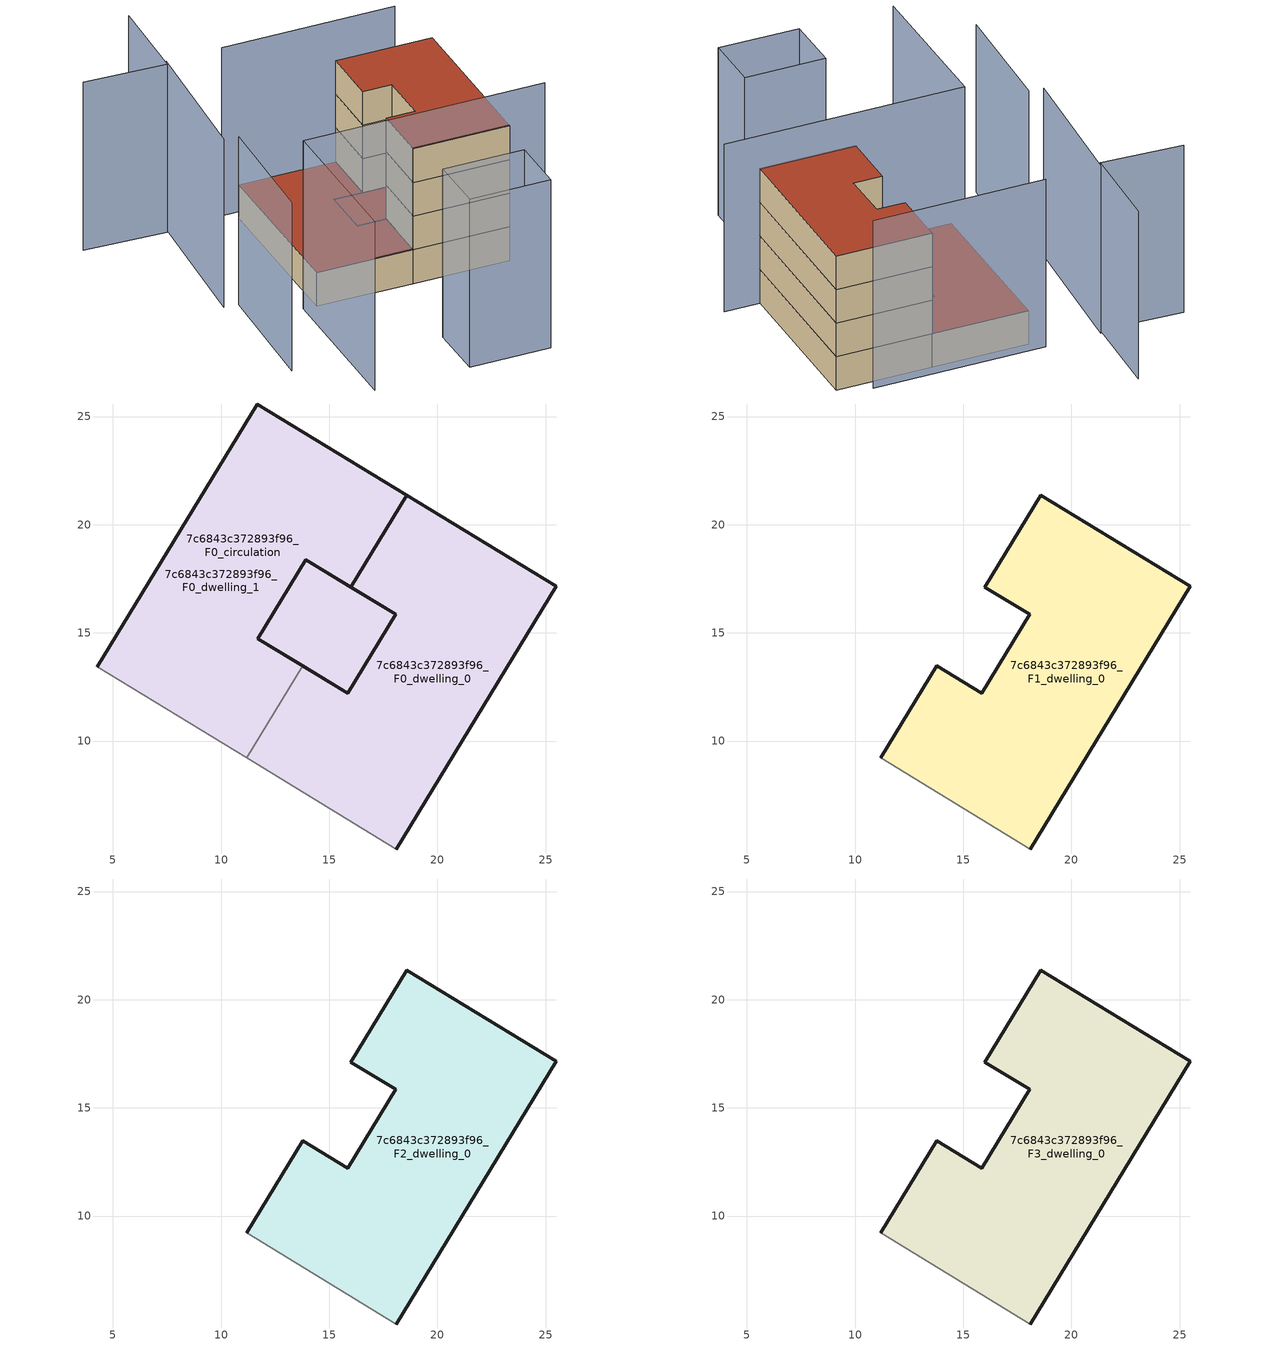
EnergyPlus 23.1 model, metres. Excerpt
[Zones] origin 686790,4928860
7c6843c372893f96_F0_dwelling_0
 floor ground (EU_floor_Construction): 25.5,17.15 18.1,5.01 11.18,9.22 13.77,13.47 15.85,12.21 18.07,15.85 15.99,17.11 18.58,21.36 z0; 15.99,17.11 18.07,15.85 15.85,12.21 13.77,13.47 11.7,14.74 13.92,18.38 z0
 wall outside (EU_wall_Construction): 18.1,5.01 25.5,17.15 18.58,21.36 15.99,17.11 18.07,15.85 15.85,12.21 13.77,13.47 z0:3
 wall adiabatic (EU_wall_Construction): 11.18,9.22 18.1,5.01 z0:3
 wall to 7c6843c372893f96_F0_dwelling_1 (EU_wall_Construction): 13.77,13.47 11.18,9.22 z0:3
 roof outside (EU_floor_Construction): 15.85,12.21 18.07,15.85 15.99,17.11 13.92,18.38 11.7,14.74 13.77,13.47 z3
7c6843c372893f96_F0_dwelling_1
 floor ground (EU_floor_Construction): 18.58,21.36 15.99,17.11 14.85,17.81 13.92,18.38 11.7,14.74 13.77,13.47 11.18,9.22 4.27,13.44 11.67,25.58 z0; 18.07,15.85 15.85,12.21 13.77,13.47 11.7,14.74 13.92,18.38 14.85,17.81 z0
 wall outside (EU_wall_Construction): 13.77,13.47 11.7,14.74 13.92,18.38 15.99,17.11 18.58,21.36 11.67,25.58 4.27,13.44 z0:3
 wall adiabatic (EU_wall_Construction): 4.27,13.44 11.18,9.22 z0:3
 roof outside (EU_roof_Construction): 13.77,13.47 11.7,14.74 13.92,18.38 14.85,17.81 15.99,17.11 18.58,21.36 11.67,25.58 4.27,13.44 11.18,9.22 z3; 15.85,12.21 18.07,15.85 14.85,17.81 13.92,18.38 11.7,14.74 13.77,13.47 z3
7c6843c372893f96_F0_circulation
 floor ground (EU_floor_Construction): 25.5,17.15 18.1,5.01 11.18,9.22 13.77,13.47 15.85,12.21 18.07,15.85 15.99,17.11 18.58,21.36 z0; 18.07,15.85 15.85,12.21 13.77,13.47 11.7,14.74 13.92,18.38 14.85,17.81 z0; 18.58,21.36 15.99,17.11 13.92,18.38 11.7,14.74 13.77,13.47 11.18,9.22 4.27,13.44 11.67,25.58 z0
 wall outside (EU_wall_Construction): 13.92,18.38 11.7,14.74 15.85,12.21 18.07,15.85 13.92,18.38 z0:3
 roof outside (EU_roof_Construction): 18.1,5.01 25.5,17.15 18.58,21.36 15.99,17.11 18.07,15.85 15.85,12.21 13.77,13.47 11.18,9.22 z3; 15.85,12.21 18.07,15.85 14.85,17.81 13.92,18.38 11.7,14.74 13.77,13.47 z3; 13.77,13.47 11.7,14.74 13.92,18.38 15.99,17.11 18.58,21.36 11.67,25.58 4.27,13.44 11.18,9.22 z3
7c6843c372893f96_F1_dwelling_0
 floor to 7c6843c372893f96_F0_dwelling_0 (EU_floor_Construction): 25.5,17.15 18.1,5.01 11.18,9.22 13.77,13.47 15.85,12.21 18.07,15.85 15.99,17.11 18.58,21.36 z3
 wall outside (EU_wall_Construction): 18.1,5.01 25.5,17.15 18.58,21.36 15.99,17.11 18.07,15.85 15.85,12.21 13.77,13.47 11.18,9.22 z3:6
 wall adiabatic (EU_wall_Construction): 11.18,9.22 18.1,5.01 z3:6
7c6843c372893f96_F2_dwelling_0
 floor to 7c6843c372893f96_F1_dwelling_0 (EU_floor_Construction): 25.5,17.15 18.1,5.01 11.18,9.22 13.77,13.47 15.85,12.21 18.07,15.85 15.99,17.11 18.58,21.36 z6
 wall outside (EU_wall_Construction): 18.1,5.01 25.5,17.15 18.58,21.36 15.99,17.11 18.07,15.85 15.85,12.21 13.77,13.47 11.18,9.22 z6:9
 wall adiabatic (EU_wall_Construction): 11.18,9.22 18.1,5.01 z6:9
7c6843c372893f96_F3_dwelling_0
 floor to 7c6843c372893f96_F2_dwelling_0 (EU_floor_Construction): 25.5,17.15 18.1,5.01 11.18,9.22 13.77,13.47 15.85,12.21 18.07,15.85 15.99,17.11 18.58,21.36 z9
 wall outside (EU_wall_Construction): 18.1,5.01 25.5,17.15 18.58,21.36 15.99,17.11 18.07,15.85 15.85,12.21 13.77,13.47 11.18,9.22 z9:12
 wall adiabatic (EU_wall_Construction): 11.18,9.22 18.1,5.01 z9:12
 roof outside (EU_roof_Construction): 18.1,5.01 25.5,17.15 18.58,21.36 15.99,17.11 18.07,15.85 15.85,12.21 13.77,13.47 11.18,9.22 z12
shading: -3.38,2.9 3.42,14.1 / 3.42,14.1 20.74,3.58 / 1.16,18.49 -4.61,9.71 / 23.67,19.36 11.2,26.86 / 11.16,35.36 6.87,28.95 / 6.87,28.95 1.13,32.79 / 7.2,29.24 0.18,19.23 / 3.41,-1.21 5.93,2.94 / 5.93,2.94 11.76,-0.6 / 11.76,-0.6 9.24,-4.75 / 9.24,-4.75 3.41,-1.21 z0:15
[Building]
EU S2 Campaign: North Axis=0; Terrain=City; Solar Distribution=FullExterior
[Site:Location]
Bologna: Latitude=44.5; Longitude=11.25; Time Zone=1; Elevation=37
[SizingPeriod:WeatherFileDays]
AnnualSizingPeriod: Begin Month=1; Begin Day of Month=1; End Month=12; End Day of Month=31; Day of Week for Start Day=Monday; Use Weather File Daylight Saving Period=No; Use Weather File Rain and Snow Indicators=No
[MATERIAL]
EU_InternalMass_Material: Roughness=MediumRough; Thickness=0.1; Conductivity=1; Density=1800; Specific Heat=900; Thermal Absorptance=0.9; Solar Absorptance=0.7; Visible Absorptance=0.7
[MATERIAL:NOMASS] Roughness=MediumRough; Thermal Absorptance=0.9; Solar Absorptance=0.7; Visible Absorptance=0.7
Name | Thermal Resistance
EU_wall_NoMass | 0.937881
EU_roof_NoMass | 0.548572
EU_floor_NoMass | 0.71348
[CONSTRUCTION]
EU_wall_Construction: EU_wall_NoMass
EU_roof_Construction: EU_roof_NoMass
EU_floor_Construction: EU_floor_NoMass
EU_InternalMass_Construction: EU_InternalMass_Material
[ZONE] Type=1; Multiplier=1; Ceiling Height=autocalculate; Floor Area=autocalculate; Part of Total Floor Area=Yes
Name | Volume
7c6843c372893f96_F0_dwelling_0 | 376.526
7c6843c372893f96_F1_dwelling_0; 7c6843c372893f96_F2_dwelling_0; 7c6843c372893f96_F3_dwelling_0 | 314.347
7c6843c372893f96_F0_dwelling_1 | 376.528
7c6843c372893f96_F0_circulation | 690.875
[INTERNALMASS] Construction=EU_InternalMass_Construction
Name | Zone or ZoneList | Surface Area
7c6843c372893f96_F0_dwelling_0_EU_InternalMass | 7c6843c372893f96_F0_dwelling_0 | 104.783
7c6843c372893f96_F0_dwelling_1_EU_InternalMass | 7c6843c372893f96_F0_dwelling_1 | 104.783
7c6843c372893f96_F1_dwelling_0_EU_InternalMass | 7c6843c372893f96_F1_dwelling_0 | 230.516
7c6843c372893f96_F2_dwelling_0_EU_InternalMass | 7c6843c372893f96_F2_dwelling_0 | 230.516
7c6843c372893f96_F3_dwelling_0_EU_InternalMass | 7c6843c372893f96_F3_dwelling_0 | 230.516
[OTHEREQUIPMENT] Fuel Type=Electricity; Design Level Calculation Method=Watts/Area; Power per Zone Floor Area=1; Fraction Latent=0; Fraction Radiant=0; Fraction Lost=0; Carbon Dioxide Generation Rate=0; EndUse Subcategory=EU_Step8_InternalGains
Name | Zone or ZoneList or Space or SpaceList | Schedule
EU_Step8_InternalGain_7c6843c372893f96_F0_dwelling_0_f000 | 7c6843c372893f96_F0_dwelling_0 | EU_Step8_GainSchedule_7c6843c372893f96_F0_dwelling_0_f000
EU_Step8_InternalGain_7c6843c372893f96_F0_dwelling_1_f000 | 7c6843c372893f96_F0_dwelling_1 | EU_Step8_GainSchedule_7c6843c372893f96_F0_dwelling_1_f000
EU_Step8_InternalGain_7c6843c372893f96_F1_dwelling_0_f000 | 7c6843c372893f96_F1_dwelling_0 | EU_Step8_GainSchedule_7c6843c372893f96_F1_dwelling_0_f000
EU_Step8_InternalGain_7c6843c372893f96_F2_dwelling_0_f000 | 7c6843c372893f96_F2_dwelling_0 | EU_Step8_GainSchedule_7c6843c372893f96_F2_dwelling_0_f000
EU_Step8_InternalGain_7c6843c372893f96_F3_dwelling_0_f000 | 7c6843c372893f96_F3_dwelling_0 | EU_Step8_GainSchedule_7c6843c372893f96_F3_dwelling_0_f000
[ZONEINFILTRATION:DESIGNFLOWRATE]
EU_Circulation_Infiltration_7c6843c372893f96_F0_circulation: Zone or ZoneList or Space or SpaceList=7c6843c372893f96_F0_circulation; Schedule=EU_AlwaysOn; Design Flow Rate Calculation Method=Flow/Area; Flow Rate per Floor Area=0.0005; Constant Term Coefficient=1; Temperature Term Coefficient=0; Velocity Term Coefficient=0; Velocity Squared Term Coefficient=0
[ZONEVENTILATION:DESIGNFLOWRATE] Schedule=EU_AlwaysOn; Design Flow Rate Calculation Method=AirChanges/Hour; Air Changes per Hour=0.687892; Ventilation Type=Natural; Fan Pressure Rise=0; Fan Total Efficiency=1; Constant Term Coefficient=1; Temperature Term Coefficient=0; Velocity Term Coefficient=0; Velocity Squared Term Coefficient=0; Minimum Indoor Temperature=-100; Maximum Indoor Temperature=100; Delta Temperature=-100; Minimum Outdoor Temperature=-100; Maximum Outdoor Temperature=100; Maximum Wind Speed=40
Name | Zone or ZoneList or Space or SpaceList
EU_ConstantAir_7c6843c372893f96_F0_dwelling_0 | 7c6843c372893f96_F0_dwelling_0
EU_ConstantAir_7c6843c372893f96_F0_dwelling_1 | 7c6843c372893f96_F0_dwelling_1
EU_ConstantAir_7c6843c372893f96_F1_dwelling_0 | 7c6843c372893f96_F1_dwelling_0
EU_ConstantAir_7c6843c372893f96_F2_dwelling_0 | 7c6843c372893f96_F2_dwelling_0
EU_ConstantAir_7c6843c372893f96_F3_dwelling_0 | 7c6843c372893f96_F3_dwelling_0
[HVACTEMPLATE:THERMOSTAT] Constant Heating Setpoint=20; Constant Cooling Setpoint=50
EU_HeatOnly_7c6843c372893f96_F0_dwelling_0; EU_HeatOnly_7c6843c372893f96_F0_dwelling_1; EU_HeatOnly_7c6843c372893f96_F1_dwelling_0; EU_HeatOnly_7c6843c372893f96_F2_dwelling_0; EU_HeatOnly_7c6843c372893f96_F3_dwelling_0
[HVACTEMPLATE:ZONE:IDEALLOADSAIRSYSTEM] System Availability Schedule=EU_AlwaysOn; Maximum Heating Supply Air Temperature=50; Minimum Cooling Supply Air Temperature=13; Maximum Heating Supply Air Humidity Ratio=0.0156; Minimum Cooling Supply Air Humidity Ratio=0.0077; Heating Limit=NoLimit; Cooling Limit=NoLimit; Heating Availability Schedule=EU_AlwaysOn; Cooling Availability Schedule=EU_CoolingOff; Dehumidification Control Type=ConstantSensibleHeatRatio; Cooling Sensible Heat Ratio=0.7; Dehumidification Setpoint=60; Humidification Control Type=None; Humidification Setpoint=30; Outdoor Air Method=None; Outdoor Air Flow Rate per Person=0.00944; Outdoor Air Flow Rate per Zone Floor Area=0; Outdoor Air Flow Rate per Zone=0; Demand Controlled Ventilation Type=None; Outdoor Air Economizer Type=NoEconomizer; Heat Recovery Type=None; Sensible Heat Recovery Effectiveness=0.7; Latent Heat Recovery Effectiveness=0.65
Name | Template Thermostat
7c6843c372893f96_F0_dwelling_0 | EU_HeatOnly_7c6843c372893f96_F0_dwelling_0
7c6843c372893f96_F0_dwelling_1 | EU_HeatOnly_7c6843c372893f96_F0_dwelling_1
7c6843c372893f96_F1_dwelling_0 | EU_HeatOnly_7c6843c372893f96_F1_dwelling_0
7c6843c372893f96_F2_dwelling_0 | EU_HeatOnly_7c6843c372893f96_F2_dwelling_0
7c6843c372893f96_F3_dwelling_0 | EU_HeatOnly_7c6843c372893f96_F3_dwelling_0
[SIZING:ZONE] Zone Cooling Design Supply Air Temperature Input Method=SupplyAirTemperature; Zone Cooling Design Supply Air Temperature=13; Zone Heating Design Supply Air Temperature Input Method=SupplyAirTemperature; Zone Heating Design Supply Air Temperature=50; Zone Cooling Design Supply Air Humidity Ratio=0.008; Zone Heating Design Supply Air Humidity Ratio=0.008; Cooling Design Air Flow Method=DesignDay; Cooling Design Air Flow Rate=0; Cooling Minimum Air Flow per Zone Floor Area=0.000762; Cooling Minimum Air Flow=0; Cooling Minimum Air Flow Fraction=0.2; Heating Design Air Flow Method=DesignDay; Heating Design Air Flow Rate=0; Heating Maximum Air Flow per Zone Floor Area=0.002032; Heating Maximum Air Flow=0.141576; Heating Maximum Air Flow Fraction=0.3; Account for Dedicated Outdoor Air System=No; Dedicated Outdoor Air System Control Strategy=NeutralSupplyAir; Dedicated Outdoor Air Low Setpoint Temperature for Design=autosize; Dedicated Outdoor Air High Setpoint Temperature for Design=autosize; Zone Load Sizing Method=Sensible Load Only No Latent Load; Zone Latent Cooling Design Supply Air Humidity Ratio Input Method=HumidityRatioDifference; Zone Cooling Design Supply Air Humidity Ratio Difference=0.005; Zone Latent Heating Design Supply Air Humidity Ratio Input Method=HumidityRatioDifference; Zone Humidification Design Supply Air Humidity Ratio Difference=0.005
7c6843c372893f96_F0_dwelling_0; 7c6843c372893f96_F0_dwelling_1; 7c6843c372893f96_F1_dwelling_0; 7c6843c372893f96_F2_dwelling_0; 7c6843c372893f96_F3_dwelling_0
[SCHEDULE:CONSTANT]
Name | Hourly Value
EU_AlwaysOn | 1
EU_CoolingOff | 0
[SCHEDULE:FILE] Column Number=1; Rows to Skip at Top=0; Number of Hours of Data=8760; Column Separator=Comma; Interpolate to Timestep=No; Minutes per Item=60; Adjust Schedule for Daylight Savings=Yes
Name | File
EU_Step8_GainSchedule_7c6843c372893f96_F0_dwelling_0_f000 | ../../schedules/7c6843c372893f96/7c6843c372893f96_F0_dwelling_0_f000_gain.csv
EU_Step8_GainSchedule_7c6843c372893f96_F0_dwelling_1_f000 | ../../schedules/7c6843c372893f96/7c6843c372893f96_F0_dwelling_1_f000_gain.csv
EU_Step8_GainSchedule_7c6843c372893f96_F1_dwelling_0_f000 | ../../schedules/7c6843c372893f96/7c6843c372893f96_F1_dwelling_0_f000_gain.csv
EU_Step8_GainSchedule_7c6843c372893f96_F2_dwelling_0_f000 | ../../schedules/7c6843c372893f96/7c6843c372893f96_F2_dwelling_0_f000_gain.csv
EU_Step8_GainSchedule_7c6843c372893f96_F3_dwelling_0_f000 | ../../schedules/7c6843c372893f96/7c6843c372893f96_F3_dwelling_0_f000_gain.csv
